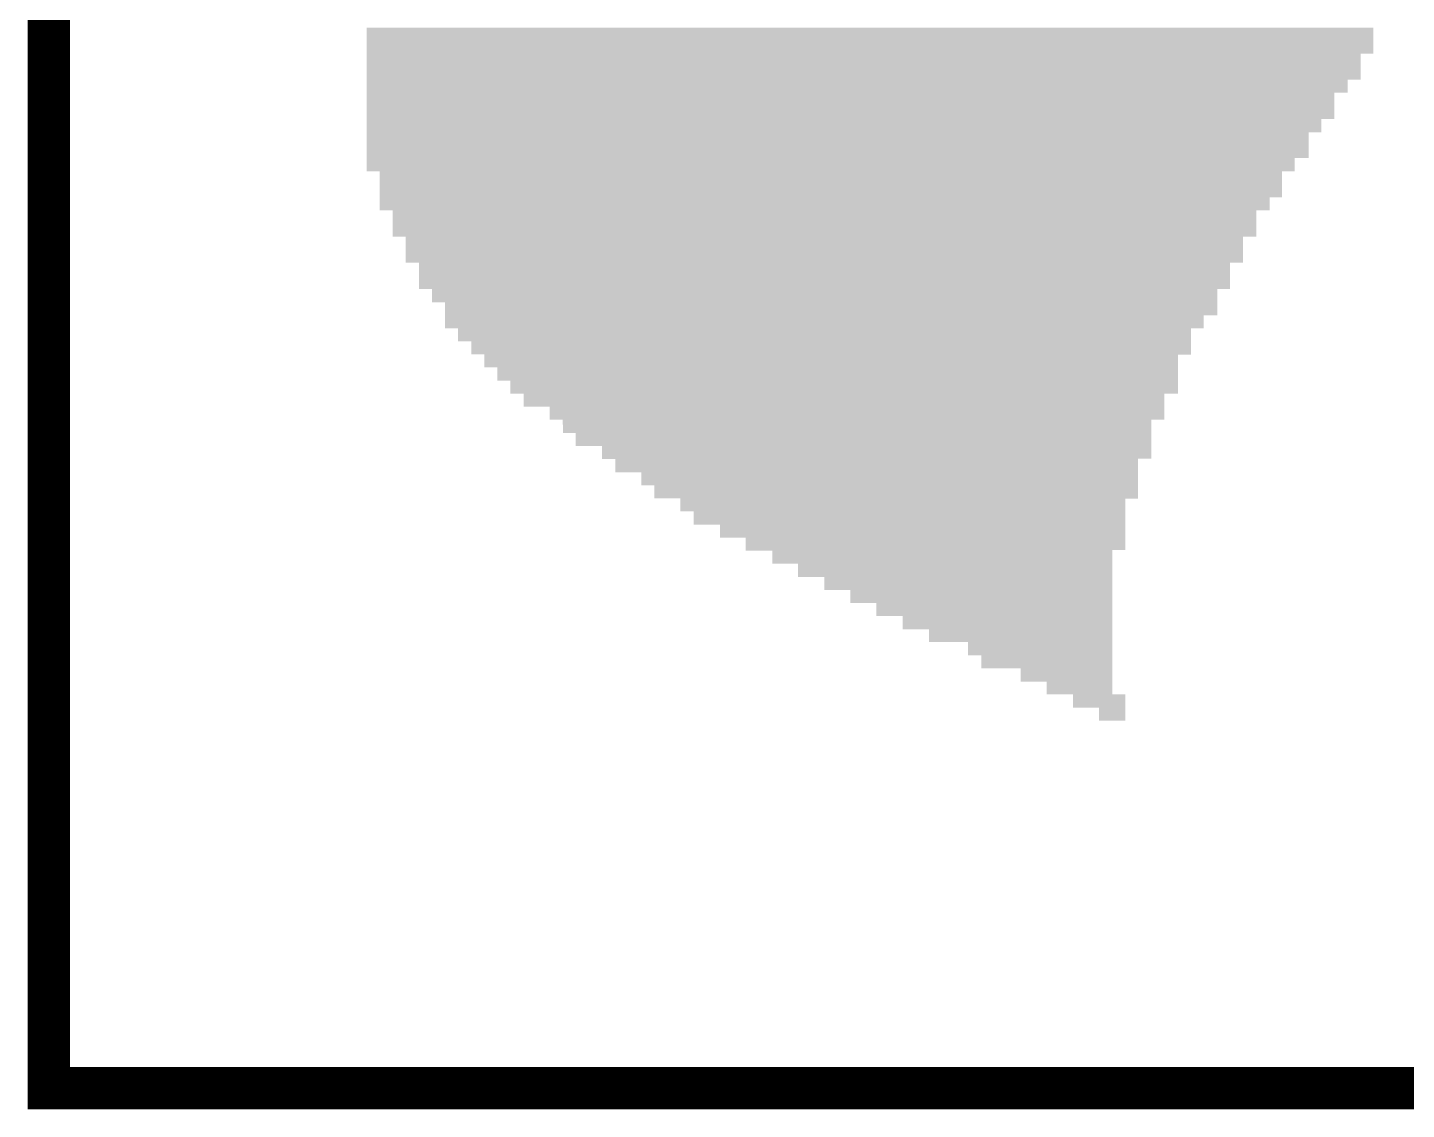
# Model space of a CAD drawing. Extents: x -8 to 142, y 0 to 126.
# Drawn here: x -8.4 to -1.89, y 115.6 to 120.7 of the extents above; entities that cross this region are included whole.
import ezdxf

# ---------------------------------------------------------------- set-up
doc = ezdxf.new("R2010")
doc.units = 0
doc.layers.add('02_ASSY1_GBR', color=6, linetype='CONTINUOUS')

msp = doc.modelspace()

# ---------------------------------------------------------------- linework, layer by layer
at = {"layer": '02_ASSY1_GBR', "const_width": 0.2}
msp.add_lwpolyline([(41.7, 125.7), (-8.3, 125.7), (-8.3, 115.7), (41.7, 115.7)], dxfattribs=at)
at = {"layer": '02_ASSY1_GBR'}
for points in [[(-6.79998, 120.704852), (-6.79998, 120.70498), (-2.049, 120.704852), (-2.048872, 120.70498)], [(-6.79998, 120.582054), (-6.79998, 120.704852), (-2.04902, 120.582054), (-2.049, 120.704852)], [(-6.79998, 120.582), (-6.79998, 120.582054), (-2.049074, 120.582), (-2.04902, 120.582054)], [(-6.79998, 120.58198), (-6.79998, 120.582), (-2.108872, 120.58198), (-2.049074, 120.582)], [(-6.79998, 120.581852), (-6.79998, 120.58198), (-2.109, 120.581852), (-2.108872, 120.58198)], [(-6.79998, 120.459054), (-6.79998, 120.581852), (-2.10902, 120.459054), (-2.109, 120.581852)], [(-6.79998, 120.459), (-6.79998, 120.459054), (-2.109074, 120.459), (-2.10902, 120.459054)], [(-6.79998, 120.45898), (-6.79998, 120.459), (-2.169872, 120.45898), (-2.109074, 120.459)], [(-6.79998, 120.458852), (-6.79998, 120.45898), (-2.17, 120.458852), (-2.169872, 120.45898)], [(-6.79998, 120.398054), (-6.79998, 120.458852), (-2.17002, 120.398054), (-2.17, 120.458852)], [(-6.79998, 120.398), (-6.79998, 120.398054), (-2.170074, 120.398), (-2.17002, 120.398054)], [(-6.79998, 120.39798), (-6.79998, 120.398), (-2.232872, 120.39798), (-2.170074, 120.398)], [(-6.79998, 120.397852), (-6.79998, 120.39798), (-2.233, 120.397852), (-2.232872, 120.39798)], [(-6.79998, 120.274054), (-6.79998, 120.397852), (-2.23302, 120.274054), (-2.233, 120.397852)], [(-6.79998, 120.274), (-6.79998, 120.274054), (-2.233074, 120.274), (-2.23302, 120.274054)], [(-6.79998, 120.27398), (-6.79998, 120.274), (-2.293872, 120.27398), (-2.233074, 120.274)], [(-6.79998, 120.273852), (-6.79998, 120.27398), (-2.294, 120.273852), (-2.293872, 120.27398)], [(-6.79998, 120.211054), (-6.79998, 120.273852), (-2.29402, 120.211054), (-2.294, 120.273852)], [(-6.79998, 120.211), (-6.79998, 120.211054), (-2.294074, 120.211), (-2.29402, 120.211054)], [(-6.79998, 120.21098), (-6.79998, 120.211), (-2.353872, 120.21098), (-2.294074, 120.211)], [(-6.79998, 120.210852), (-6.79998, 120.21098), (-2.354, 120.210852), (-2.353872, 120.21098)], [(-6.79998, 120.089054), (-6.79998, 120.210852), (-2.35402, 120.089054), (-2.354, 120.210852)], [(-6.79998, 120.089), (-6.79998, 120.089054), (-2.354074, 120.089), (-2.35402, 120.089054)], [(-6.79998, 120.08898), (-6.79998, 120.089), (-2.419872, 120.08898), (-2.354074, 120.089)], [(-6.79998, 120.088852), (-6.79998, 120.08898), (-2.42, 120.088852), (-2.419872, 120.08898)], [(-6.79998, 120.027054), (-6.79998, 120.088852), (-2.42002, 120.027054), (-2.42, 120.088852)], [(-6.799926, 120.027), (-6.79998, 120.027054), (-2.420074, 120.027), (-2.42002, 120.027054)], [(-6.738128, 120.02698), (-6.738148, 120.027), (-2.479872, 120.02698), (-2.420074, 120.027)], [(-6.73802, 120.026872), (-6.738128, 120.02698), (-2.47998, 120.026872), (-2.479872, 120.02698)], [(-6.738018, 120.026852), (-6.73802, 120.026872), (-2.48, 120.026852), (-2.47998, 120.026872)], [(-6.738006, 119.904054), (-6.738018, 120.026852), (-2.48002, 119.904054), (-2.48, 120.026852)], [(-6.738006, 119.904), (-6.738006, 119.904054), (-2.480074, 119.904), (-2.48002, 119.904054)], [(-6.738006, 119.90398), (-6.738006, 119.904), (-2.538872, 119.90398), (-2.480074, 119.904)], [(-6.738006, 119.903852), (-6.738006, 119.90398), (-2.539, 119.903852), (-2.538872, 119.90398)], [(-6.738, 119.842074), (-6.738006, 119.903852), (-2.53902, 119.842074), (-2.539, 119.903852)], [(-6.73798, 119.842054), (-6.738, 119.842074), (-2.53902, 119.842054), (-2.53902, 119.842074)], [(-6.737946, 119.84202), (-6.73798, 119.842054), (-2.539054, 119.84202), (-2.53902, 119.842054)], [(-6.677148, 119.842), (-6.737946, 119.84202), (-2.539074, 119.842), (-2.539054, 119.84202)], [(-6.677128, 119.84198), (-6.677148, 119.842), (-2.601872, 119.84198), (-2.539074, 119.842)], [(-6.67702, 119.841872), (-6.677128, 119.84198), (-2.60198, 119.841872), (-2.601872, 119.84198)], [(-6.677018, 119.841852), (-6.67702, 119.841872), (-2.602, 119.841852), (-2.60198, 119.841872)], [(-6.677, 119.718074), (-6.677018, 119.841852), (-2.60202, 119.718074), (-2.602, 119.841852)], [(-6.67698, 119.718054), (-6.677, 119.718074), (-2.60202, 119.718054), (-2.60202, 119.718074)], [(-6.676946, 119.71802), (-6.67698, 119.718054), (-2.602054, 119.71802), (-2.60202, 119.718054)], [(-6.615148, 119.718), (-6.676946, 119.71802), (-2.602074, 119.718), (-2.602054, 119.71802)], [(-6.615128, 119.71798), (-6.615148, 119.718), (-2.663872, 119.71798), (-2.602074, 119.718)], [(-6.61502, 119.717872), (-6.615128, 119.71798), (-2.66398, 119.717872), (-2.663872, 119.71798)], [(-6.615018, 119.717852), (-6.61502, 119.717872), (-2.664, 119.717852), (-2.66398, 119.717872)], [(-6.615, 119.595074), (-6.615018, 119.717852), (-2.66402, 119.595074), (-2.664, 119.717852)], [(-6.61498, 119.595054), (-6.615, 119.595074), (-2.66402, 119.595054), (-2.66402, 119.595074)], [(-6.614946, 119.59502), (-6.61498, 119.595054), (-2.664054, 119.59502), (-2.66402, 119.595054)], [(-6.553148, 119.595), (-6.614946, 119.59502), (-2.664074, 119.595), (-2.664054, 119.59502)], [(-6.553128, 119.59498), (-6.553148, 119.595), (-2.725872, 119.59498), (-2.664074, 119.595)], [(-6.55302, 119.594872), (-6.553128, 119.59498), (-2.72598, 119.594872), (-2.725872, 119.59498)], [(-6.553018, 119.594852), (-6.55302, 119.594872), (-2.726, 119.594852), (-2.72598, 119.594872)], [(-6.553, 119.472054), (-6.553018, 119.594852), (-2.72602, 119.472054), (-2.726, 119.594852)], [(-6.553, 119.472), (-6.553, 119.472054), (-2.726074, 119.472), (-2.72602, 119.472054)], [(-6.553, 119.47198), (-6.553, 119.472), (-2.785872, 119.47198), (-2.726074, 119.472)], [(-6.553, 119.471852), (-6.553, 119.47198), (-2.786, 119.471852), (-2.785872, 119.47198)], [(-6.553, 119.471074), (-6.553, 119.471852), (-2.786002, 119.471074), (-2.786, 119.471852)], [(-6.552946, 119.47102), (-6.553, 119.471074), (-2.786002, 119.47102), (-2.786002, 119.471074)], [(-6.491148, 119.471), (-6.552946, 119.47102), (-2.786002, 119.471), (-2.786002, 119.47102)], [(-6.49102, 119.470872), (-6.491148, 119.471), (-2.786002, 119.470872), (-2.786002, 119.471)], [(-6.491, 119.409074), (-6.49102, 119.470872), (-2.786012, 119.409074), (-2.786002, 119.470872)], [(-6.490946, 119.40902), (-6.491, 119.409074), (-2.786012, 119.40902), (-2.786012, 119.409074)], [(-6.430148, 119.409), (-6.490946, 119.40902), (-2.786012, 119.409), (-2.786012, 119.40902)], [(-6.43002, 119.408872), (-6.430148, 119.409), (-2.786012, 119.408872), (-2.786012, 119.409)], [(-6.430008, 119.347054), (-6.43002, 119.408872), (-2.78602, 119.347054), (-2.786012, 119.408872)], [(-6.430008, 119.347), (-6.430008, 119.347054), (-2.786074, 119.347), (-2.78602, 119.347054)], [(-6.430008, 119.34698), (-6.430008, 119.347), (-2.849872, 119.34698), (-2.786074, 119.347)], [(-6.430008, 119.346852), (-6.430008, 119.34698), (-2.85, 119.346852), (-2.849872, 119.34698)], [(-6.43, 119.286074), (-6.430008, 119.346852), (-2.85002, 119.286074), (-2.85, 119.346852)], [(-6.42998, 119.286054), (-6.43, 119.286074), (-2.85002, 119.286054), (-2.85002, 119.286074)], [(-6.429946, 119.28602), (-6.42998, 119.286054), (-2.850054, 119.28602), (-2.85002, 119.286054)], [(-6.368148, 119.286), (-6.429946, 119.28602), (-2.850074, 119.286), (-2.850054, 119.28602)], [(-6.368128, 119.28598), (-6.368148, 119.286), (-2.909872, 119.28598), (-2.850074, 119.286)], [(-6.36802, 119.285872), (-6.368128, 119.28598), (-2.90998, 119.285872), (-2.909872, 119.28598)], [(-6.368018, 119.285852), (-6.36802, 119.285872), (-2.91, 119.285852), (-2.90998, 119.285872)], [(-6.368, 119.224074), (-6.368018, 119.285852), (-2.91001, 119.224074), (-2.91, 119.285852)], [(-6.367946, 119.22402), (-6.368, 119.224074), (-2.91001, 119.22402), (-2.91001, 119.224074)], [(-6.306148, 119.224), (-6.367946, 119.22402), (-2.91001, 119.224), (-2.91001, 119.22402)], [(-6.30602, 119.223872), (-6.306148, 119.224), (-2.910012, 119.223872), (-2.91001, 119.224)], [(-6.306, 119.163074), (-6.30602, 119.223872), (-2.91002, 119.163074), (-2.910012, 119.223872)], [(-6.305946, 119.16302), (-6.306, 119.163074), (-2.91002, 119.16302), (-2.91002, 119.163074)], [(-6.245148, 119.163), (-6.305946, 119.16302), (-2.91002, 119.163), (-2.91002, 119.16302)], [(-6.24502, 119.162872), (-6.245148, 119.163), (-2.91002, 119.162872), (-2.91002, 119.163)], [(-6.245018, 119.162054), (-6.24502, 119.162872), (-2.91002, 119.162054), (-2.91002, 119.162872)], [(-6.245018, 119.162), (-6.245018, 119.162054), (-2.910074, 119.162), (-2.91002, 119.162054)], [(-6.245018, 119.16198), (-6.245018, 119.162), (-2.970872, 119.16198), (-2.910074, 119.162)], [(-6.245018, 119.161852), (-6.245018, 119.16198), (-2.971, 119.161852), (-2.970872, 119.16198)], [(-6.245, 119.101074), (-6.245018, 119.161852), (-2.971008, 119.101074), (-2.971, 119.161852)], [(-6.244946, 119.10102), (-6.245, 119.101074), (-2.971008, 119.10102), (-2.971008, 119.101074)], [(-6.183148, 119.101), (-6.244946, 119.10102), (-2.971008, 119.101), (-2.971008, 119.10102)], [(-6.18302, 119.100872), (-6.183148, 119.101), (-2.971008, 119.100872), (-2.971008, 119.101)], [(-6.183, 119.039074), (-6.18302, 119.100872), (-2.971014, 119.039074), (-2.971008, 119.100872)], [(-6.182946, 119.03902), (-6.183, 119.039074), (-2.971014, 119.03902), (-2.971014, 119.039074)], [(-6.121148, 119.039), (-6.182946, 119.03902), (-2.971014, 119.039), (-2.971014, 119.03902)], [(-6.12102, 119.038872), (-6.121148, 119.039), (-2.971014, 119.038872), (-2.971014, 119.039)], [(-6.121, 118.977074), (-6.12102, 119.038872), (-2.97102, 118.977074), (-2.971014, 119.038872)], [(-6.12098, 118.977054), (-6.121, 118.977074), (-2.97102, 118.977054), (-2.97102, 118.977074)], [(-6.120946, 118.97702), (-6.12098, 118.977054), (-2.971054, 118.97702), (-2.97102, 118.977054)], [(-6.059148, 118.977), (-6.120946, 118.97702), (-2.971074, 118.977), (-2.971054, 118.97702)], [(-6.059128, 118.97698), (-6.059148, 118.977), (-3.034872, 118.97698), (-2.971074, 118.977)], [(-6.05902, 118.976872), (-6.059128, 118.97698), (-3.03498, 118.976872), (-3.034872, 118.97698)], [(-6.059018, 118.976852), (-6.05902, 118.976872), (-3.035, 118.976852), (-3.03498, 118.976872)], [(-6.059, 118.916074), (-6.059018, 118.976852), (-3.03501, 118.916074), (-3.035, 118.976852)], [(-6.058946, 118.91602), (-6.059, 118.916074), (-3.03501, 118.91602), (-3.03501, 118.916074)], [(-5.936148, 118.916), (-6.058946, 118.91602), (-3.03501, 118.916), (-3.03501, 118.91602)], [(-5.93602, 118.915872), (-5.936148, 118.916), (-3.035012, 118.915872), (-3.03501, 118.916)], [(-5.936, 118.855054), (-5.93602, 118.915872), (-3.03502, 118.855054), (-3.035012, 118.915872)], [(-5.936, 118.855), (-5.936, 118.855054), (-3.035074, 118.855), (-3.03502, 118.855054)], [(-5.936, 118.85498), (-5.936, 118.855), (-3.095872, 118.85498), (-3.035074, 118.855)], [(-5.936, 118.854852), (-5.936, 118.85498), (-3.096, 118.854852), (-3.095872, 118.85498)], [(-5.936, 118.854074), (-5.936, 118.854852), (-3.096002, 118.854074), (-3.096, 118.854852)], [(-5.935946, 118.85402), (-5.936, 118.854074), (-3.096002, 118.85402), (-3.096002, 118.854074)], [(-5.874148, 118.854), (-5.935946, 118.85402), (-3.096002, 118.854), (-3.096002, 118.85402)], [(-5.87402, 118.853872), (-5.874148, 118.854), (-3.096002, 118.853872), (-3.096002, 118.854)], [(-5.874, 118.792074), (-5.87402, 118.853872), (-3.096008, 118.792074), (-3.096002, 118.853872)], [(-5.873946, 118.79202), (-5.874, 118.792074), (-3.096008, 118.79202), (-3.096008, 118.792074)], [(-5.813148, 118.792), (-5.873946, 118.79202), (-3.096008, 118.792), (-3.096008, 118.79202)], [(-5.81302, 118.791872), (-5.813148, 118.792), (-3.096008, 118.791872), (-3.096008, 118.792)], [(-5.813, 118.730074), (-5.81302, 118.791872), (-3.096014, 118.730074), (-3.096008, 118.791872)], [(-5.812946, 118.73002), (-5.813, 118.730074), (-3.096014, 118.73002), (-3.096014, 118.730074)], [(-5.689148, 118.73), (-5.812946, 118.73002), (-3.096014, 118.73), (-3.096014, 118.73002)], [(-5.68902, 118.729872), (-5.689148, 118.73), (-3.096014, 118.729872), (-3.096014, 118.73)], [(-5.689, 118.670054), (-5.68902, 118.729872), (-3.09602, 118.670054), (-3.096014, 118.729872)], [(-5.689, 118.67), (-5.689, 118.670054), (-3.096074, 118.67), (-3.09602, 118.670054)], [(-5.689, 118.66998), (-5.689, 118.67), (-3.158872, 118.66998), (-3.096074, 118.67)], [(-5.689, 118.669852), (-5.689, 118.66998), (-3.159, 118.669852), (-3.158872, 118.66998)], [(-5.689, 118.669074), (-5.689, 118.669852), (-3.159002, 118.669074), (-3.159, 118.669852)], [(-5.688946, 118.66902), (-5.689, 118.669074), (-3.159002, 118.66902), (-3.159002, 118.669074)], [(-5.627148, 118.669), (-5.688946, 118.66902), (-3.159002, 118.669), (-3.159002, 118.66902)], [(-5.62702, 118.668872), (-5.627148, 118.669), (-3.159002, 118.668872), (-3.159002, 118.669)], [(-5.627, 118.607074), (-5.62702, 118.668872), (-3.159008, 118.607074), (-3.159002, 118.668872)], [(-5.626946, 118.60702), (-5.627, 118.607074), (-3.159008, 118.60702), (-3.159008, 118.607074)], [(-5.504148, 118.607), (-5.626946, 118.60702), (-3.159008, 118.607), (-3.159008, 118.60702)], [(-5.50402, 118.606872), (-5.504148, 118.607), (-3.159008, 118.606872), (-3.159008, 118.607)], [(-5.504, 118.545074), (-5.50402, 118.606872), (-3.159014, 118.545074), (-3.159008, 118.606872)], [(-5.503946, 118.54502), (-5.504, 118.545074), (-3.159014, 118.54502), (-3.159014, 118.545074)], [(-5.442148, 118.545), (-5.503946, 118.54502), (-3.159014, 118.545), (-3.159014, 118.54502)], [(-5.44202, 118.544872), (-5.442148, 118.545), (-3.159014, 118.544872), (-3.159014, 118.545)], [(-5.442, 118.484074), (-5.44202, 118.544872), (-3.15902, 118.484074), (-3.159014, 118.544872)], [(-5.441946, 118.48402), (-5.442, 118.484074), (-3.15902, 118.48402), (-3.15902, 118.484074)], [(-5.319148, 118.484), (-5.441946, 118.48402), (-3.15902, 118.484), (-3.15902, 118.48402)], [(-5.31902, 118.483872), (-5.319148, 118.484), (-3.15902, 118.483872), (-3.15902, 118.484)], [(-5.319018, 118.482054), (-5.31902, 118.483872), (-3.15902, 118.482054), (-3.15902, 118.483872)], [(-5.319018, 118.482), (-5.319018, 118.482054), (-3.159074, 118.482), (-3.15902, 118.482054)], [(-5.319018, 118.48198), (-5.319018, 118.482), (-3.218872, 118.48198), (-3.159074, 118.482)], [(-5.319018, 118.481852), (-5.319018, 118.48198), (-3.219, 118.481852), (-3.218872, 118.48198)], [(-5.319, 118.422074), (-5.319018, 118.481852), (-3.219006, 118.422074), (-3.219, 118.481852)], [(-5.318946, 118.42202), (-5.319, 118.422074), (-3.219006, 118.42202), (-3.219006, 118.422074)], [(-5.257148, 118.422), (-5.318946, 118.42202), (-3.219006, 118.422), (-3.219006, 118.42202)], [(-5.25702, 118.421872), (-5.257148, 118.422), (-3.219006, 118.421872), (-3.219006, 118.422)], [(-5.257, 118.360074), (-5.25702, 118.421872), (-3.219012, 118.360074), (-3.219006, 118.421872)], [(-5.256946, 118.36002), (-5.257, 118.360074), (-3.219012, 118.36002), (-3.219012, 118.360074)], [(-5.133148, 118.36), (-5.256946, 118.36002), (-3.219012, 118.36), (-3.219012, 118.36002)], [(-5.13302, 118.359872), (-5.133148, 118.36), (-3.219012, 118.359872), (-3.219012, 118.36)], [(-5.133, 118.298074), (-5.13302, 118.359872), (-3.219016, 118.298074), (-3.219012, 118.359872)], [(-5.132946, 118.29802), (-5.133, 118.298074), (-3.219016, 118.29802), (-3.219016, 118.298074)], [(-5.011148, 118.298), (-5.132946, 118.29802), (-3.219016, 118.298), (-3.219016, 118.29802)], [(-5.01102, 118.297872), (-5.011148, 118.298), (-3.219016, 118.297872), (-3.219016, 118.298)], [(-5.011, 118.239054), (-5.01102, 118.297872), (-3.21902, 118.239054), (-3.219016, 118.297872)], [(-5.011, 118.239), (-5.011, 118.239054), (-3.219074, 118.239), (-3.21902, 118.239054)], [(-5.011, 118.23898), (-5.011, 118.239), (-3.280872, 118.23898), (-3.219074, 118.239)], [(-5.011, 118.238852), (-5.011, 118.23898), (-3.281, 118.238852), (-3.280872, 118.23898)], [(-5.011, 118.237074), (-5.011, 118.238852), (-3.280998, 118.237074), (-3.281, 118.238852)], [(-5.010946, 118.23702), (-5.011, 118.237074), (-3.280998, 118.23702), (-3.280998, 118.237074)], [(-4.886148, 118.237), (-5.010946, 118.23702), (-3.280998, 118.237), (-3.280998, 118.23702)], [(-4.88602, 118.236872), (-4.886148, 118.237), (-3.280998, 118.236872), (-3.280998, 118.237)], [(-4.886, 118.175074), (-4.88602, 118.236872), (-3.280998, 118.175074), (-3.280998, 118.236872)], [(-4.885946, 118.17502), (-4.886, 118.175074), (-3.280998, 118.17502), (-3.280998, 118.175074)], [(-4.764148, 118.175), (-4.885946, 118.17502), (-3.280998, 118.175), (-3.280998, 118.17502)], [(-4.76402, 118.174872), (-4.764148, 118.175), (-3.280998, 118.174872), (-3.280998, 118.175)], [(-4.764, 118.113074), (-4.76402, 118.174872), (-3.280996, 118.113074), (-3.280998, 118.174872)], [(-4.763946, 118.11302), (-4.764, 118.113074), (-3.280996, 118.11302), (-3.280996, 118.113074)], [(-4.640148, 118.113), (-4.763946, 118.11302), (-3.280996, 118.113), (-3.280996, 118.11302)], [(-4.64002, 118.112872), (-4.640148, 118.113), (-3.280996, 118.112872), (-3.280996, 118.113)], [(-4.64, 118.051074), (-4.64002, 118.112872), (-3.280994, 118.051074), (-3.280996, 118.112872)], [(-4.639946, 118.05102), (-4.64, 118.051074), (-3.280994, 118.05102), (-3.280994, 118.051074)], [(-4.517148, 118.051), (-4.639946, 118.05102), (-3.280994, 118.051), (-3.280994, 118.05102)], [(-4.51702, 118.050872), (-4.517148, 118.051), (-3.280994, 118.050872), (-3.280994, 118.051)], [(-4.517, 117.989074), (-4.51702, 118.050872), (-3.280992, 117.989074), (-3.280994, 118.050872)], [(-4.516946, 117.98902), (-4.517, 117.989074), (-3.280992, 117.98902), (-3.280992, 117.989074)], [(-4.394148, 117.989), (-4.516946, 117.98902), (-3.280992, 117.989), (-3.280992, 117.98902)], [(-4.39402, 117.988872), (-4.394148, 117.989), (-3.280992, 117.988872), (-3.280992, 117.989)], [(-4.394, 117.928074), (-4.39402, 117.988872), (-3.28099, 117.928074), (-3.280992, 117.988872)], [(-4.393946, 117.92802), (-4.394, 117.928074), (-3.28099, 117.92802), (-3.28099, 117.928074)], [(-4.270148, 117.928), (-4.393946, 117.92802), (-3.28099, 117.928), (-3.28099, 117.92802)], [(-4.27002, 117.927872), (-4.270148, 117.928), (-3.28099, 117.927872), (-3.28099, 117.928)], [(-4.27, 117.866074), (-4.27002, 117.927872), (-3.280988, 117.866074), (-3.28099, 117.927872)], [(-4.269946, 117.86602), (-4.27, 117.866074), (-3.280988, 117.86602), (-3.280988, 117.866074)], [(-4.146148, 117.866), (-4.269946, 117.86602), (-3.280988, 117.866), (-3.280988, 117.86602)], [(-4.14602, 117.865872), (-4.146148, 117.866), (-3.280988, 117.865872), (-3.280988, 117.866)], [(-4.146, 117.805074), (-4.14602, 117.865872), (-3.280986, 117.805074), (-3.280988, 117.865872)], [(-4.145946, 117.80502), (-4.146, 117.805074), (-3.280986, 117.80502), (-3.280986, 117.805074)], [(-3.962148, 117.805), (-4.145946, 117.80502), (-3.280986, 117.805), (-3.280986, 117.80502)], [(-3.96202, 117.804872), (-3.962148, 117.805), (-3.280986, 117.804872), (-3.280986, 117.805)], [(-3.962, 117.742074), (-3.96202, 117.804872), (-3.280984, 117.742074), (-3.280986, 117.804872)], [(-3.961946, 117.74202), (-3.962, 117.742074), (-3.280984, 117.74202), (-3.280984, 117.742074)], [(-3.899148, 117.742), (-3.961946, 117.74202), (-3.280984, 117.742), (-3.280984, 117.74202)], [(-3.89902, 117.741872), (-3.899148, 117.742), (-3.280984, 117.741872), (-3.280984, 117.742)], [(-3.899, 117.681074), (-3.89902, 117.741872), (-3.280982, 117.681074), (-3.280984, 117.741872)], [(-3.898946, 117.68102), (-3.899, 117.681074), (-3.280982, 117.68102), (-3.280982, 117.681074)], [(-3.713148, 117.681), (-3.898946, 117.68102), (-3.280982, 117.681), (-3.280982, 117.68102)], [(-3.71302, 117.680872), (-3.713148, 117.681), (-3.280982, 117.680872), (-3.280982, 117.681)], [(-3.713, 117.619074), (-3.71302, 117.680872), (-3.28098, 117.619074), (-3.280982, 117.680872)], [(-3.712946, 117.61902), (-3.713, 117.619074), (-3.28098, 117.61902), (-3.28098, 117.619074)], [(-3.590148, 117.619), (-3.712946, 117.61902), (-3.28098, 117.619), (-3.28098, 117.61902)], [(-3.59002, 117.618872), (-3.590148, 117.619), (-3.28098, 117.618872), (-3.28098, 117.619)], [(-3.59, 117.558128), (-3.59002, 117.618872), (-3.28098, 117.558128), (-3.28098, 117.618872)], [(-3.59, 117.558074), (-3.59, 117.558128), (-3.280926, 117.558074), (-3.28098, 117.558128)], [(-3.589946, 117.55802), (-3.59, 117.558074), (-3.280872, 117.55802), (-3.280926, 117.558074)], [(-3.467148, 117.558), (-3.589946, 117.55802), (-3.280852, 117.558), (-3.280872, 117.55802)], [(-3.467128, 117.55798), (-3.467148, 117.558), (-3.219054, 117.55798), (-3.280852, 117.558)], [(-3.467074, 117.557926), (-3.467128, 117.55798), (-3.219, 117.557926), (-3.219054, 117.55798)], [(-3.46702, 117.557872), (-3.467074, 117.557926), (-3.219002, 117.557872), (-3.219, 117.557926)], [(-3.467, 117.496074), (-3.46702, 117.557872), (-3.21901, 117.496074), (-3.219002, 117.557872)], [(-3.466946, 117.49602), (-3.467, 117.496074), (-3.21901, 117.49602), (-3.21901, 117.496074)], [(-3.344148, 117.496), (-3.466946, 117.49602), (-3.21901, 117.496), (-3.21901, 117.49602)], [(-3.34402, 117.495872), (-3.344148, 117.496), (-3.219012, 117.495872), (-3.21901, 117.496)], [(-3.344, 117.434074), (-3.34402, 117.495872), (-3.21902, 117.434074), (-3.219012, 117.495872)], [(-3.34398, 117.434054), (-3.344, 117.434074), (-3.21902, 117.434054), (-3.21902, 117.434074)], [(-3.343946, 117.43402), (-3.34398, 117.434054), (-3.219054, 117.43402), (-3.21902, 117.434054)], [(-3.219074, 117.434), (-3.343946, 117.43402), (-3.219074, 117.434), (-3.219054, 117.43402)]]:
    msp.add_solid(points, dxfattribs=at)

doc.saveas('drawing.dxf')
